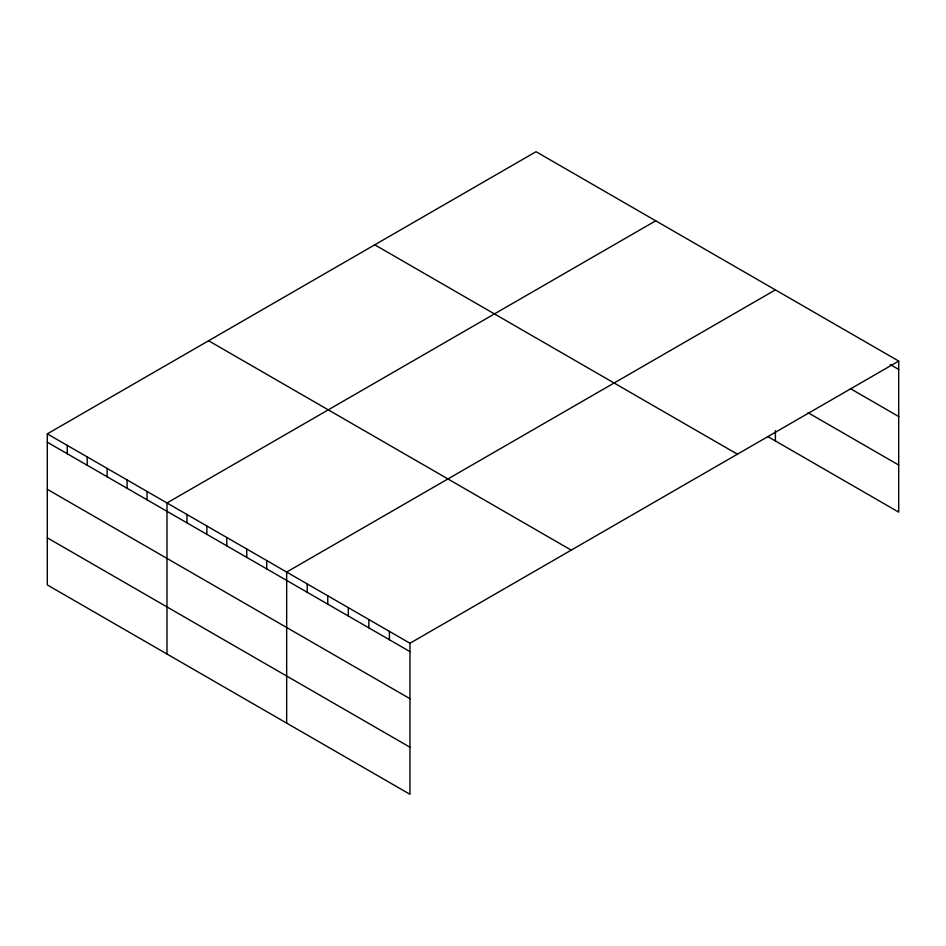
<?xml version="1.0" encoding="UTF-8"?>
<svg xmlns="http://www.w3.org/2000/svg" width="946" height="946" viewBox="0 0 946 946"><rect width="100%" height="100%" fill="white"/><g stroke="black" fill="none" stroke-linecap="round" stroke-linejoin="round"><path stroke-width="1.42" d="M898.7 361.076L536.039 151.703L47.3 433.871L47.3 584.924L409.961 794.297L409.961 643.245L898.7 361.076L898.7 512.129L767.916 436.626M655.72 220.796L166.981 502.965L166.981 654.017M775.401 289.89L286.662 572.058L286.662 723.111M890.233 364.541L898.7 369.425M850.348 388.605L898.7 416.524M808.038 412.693L898.7 465.042M374.758 244.813L737.419 454.198M208.581 340.749L571.242 550.134M47.3 433.871L409.961 643.245M47.3 442.22L409.961 651.605M47.3 489.307L409.961 698.692M47.3 537.825L409.961 747.21M775.401 430.643L775.401 440.942M389.409 631.384L389.409 639.733M368.857 619.524L368.857 627.872M348.305 607.651L348.305 616M327.754 595.791L327.754 604.139M307.214 583.919L307.214 592.279M266.713 560.54L266.713 568.889M246.764 549.023L246.764 557.383M226.815 537.505L226.815 545.866M206.867 526L206.867 534.348M186.93 514.482L186.93 522.831M147.032 491.447L147.032 499.795M127.083 479.929L127.083 488.278M107.135 468.412L107.135 476.76M87.198 456.894L87.198 465.255M67.249 445.389L67.249 453.737"/></g></svg>
